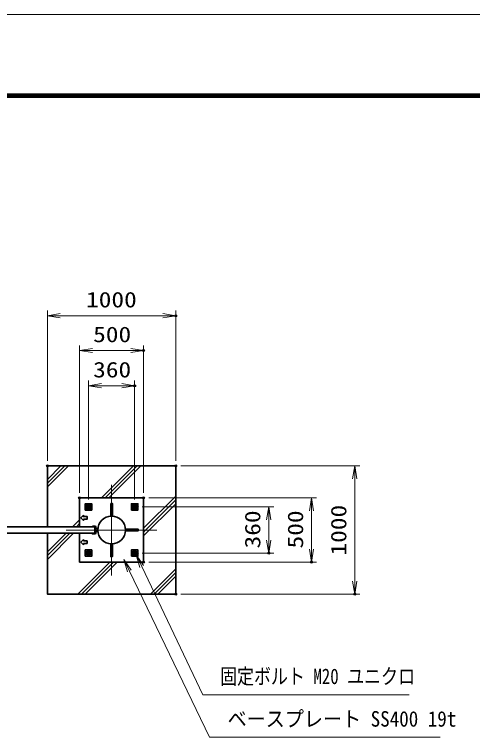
# Model space of a CAD drawing. Units: millimetres at full size. Extents: x -11880 to 11880, y -8400 to 8400.
# Drawn here: x 3117 to 6692, y 2791 to 8400 of the extents above; entities that cross this region are included whole.
import ezdxf
from ezdxf.enums import TextEntityAlignment as Align

# ---------------------------------------------------------------- set-up
doc = ezdxf.new("R2010")
doc.units = ezdxf.units.MM
doc.header["$LTSCALE"] = 30
doc.header["$PDMODE"] = 32
doc.header["$PDSIZE"] = 15
for name, pattern in [('DASHED', [7.5, 6, -1.5]), ('USER1', [18, 12, -1.5, 3, -1.5]), ('USER2', [9, 6, -0.75, 1.5, -0.75])]:
    doc.linetypes.add(name, pattern=pattern)
for name, color, linetype, lineweight in [('0-0_D-TTL', 7, 'Continuous', 18), ('0-1_外形線', 7, 'Continuous', 35), ('0-2_軸線', 200, 'USER1', 15), ('0-3_細線', 2, 'Continuous', 35), ('0-4_寸法線', 4, 'Continuous', 18), ('0-5_0', 7, 'Continuous', 18), ('0-7_隠れ線', 140, 'DASHED', 18), ('0-A_AM_0N', 7, 'Continuous', 50), ('0-B_AM_7N', 6, 'USER2', 18), ('1-2_AM_4N', 4, 'Continuous', 25), ('1-6_ハッチング', 253, 'Continuous', 13)]:
    doc.layers.add(name, color=color, linetype=linetype, lineweight=lineweight)
doc.layers.add('0-6_Defpoints', color=7, linetype='Continuous')
doc.styles.add('ＭＳ ゴシック', font='')
doc.styles.get('ＭＳ ゴシック').set_extended_font_data('MS Gothic')

# ---------------------------------------------------------------- blocks, each defined once
blk = doc.blocks.new('U256')
at = {"layer": '0-A_AM_0N'}
blk.add_lwpolyline([(11183155, 87180327), (11183605, 87180067.2), (11184055, 87180327), (11184055, 87180846.6), (11183605, 87181106.4), (11183155, 87180846.6)], close=True, dxfattribs=at)
for radius in [450, 259.4]:
    blk.add_circle((11183605, 87180586.8), radius, dxfattribs=at)
at = {"layer": '0-B_AM_7N'}
for p, q in [((11183033.4, 87180586.8), (11184176.6, 87180586.8)), ((11183605, 87181158.4), (11183605, 87180015.2))]:
    blk.add_line(p, q, dxfattribs=at)
at = {"layer": '1-2_AM_4N'}
blk.add_arc((11183605, 87180586.8), 300, 260, 170, dxfattribs=at)
blk = doc.blocks.new('U257')
at = {"layer": '0-A_AM_0N'}
blk.add_lwpolyline([(11193955, 87180327), (11194405, 87180067.2), (11194855, 87180327), (11194855, 87180846.6), (11194405, 87181106.4), (11193955, 87180846.6)], close=True, dxfattribs=at)
for radius in [450, 259.4]:
    blk.add_circle((11194405, 87180586.8), radius, dxfattribs=at)
at = {"layer": '0-B_AM_7N'}
for p, q in [((11193833.4, 87180586.8), (11194976.6, 87180586.8)), ((11194405, 87181158.4), (11194405, 87180015.2))]:
    blk.add_line(p, q, dxfattribs=at)
at = {"layer": '1-2_AM_4N'}
blk.add_arc((11194405, 87180586.8), 300, 260, 170, dxfattribs=at)
blk = doc.blocks.new('U258')
at = {"layer": '0-A_AM_0N'}
blk.add_lwpolyline([(11193955, 87169527), (11194405, 87169267.2), (11194855, 87169527), (11194855, 87170046.6), (11194405, 87170306.4), (11193955, 87170046.6)], close=True, dxfattribs=at)
for radius in [450, 259.4]:
    blk.add_circle((11194405, 87169786.8), radius, dxfattribs=at)
at = {"layer": '0-B_AM_7N'}
for p, q in [((11193833.4, 87169786.8), (11194976.6, 87169786.8)), ((11194405, 87170358.4), (11194405, 87169215.2))]:
    blk.add_line(p, q, dxfattribs=at)
at = {"layer": '1-2_AM_4N'}
blk.add_arc((11194405, 87169786.8), 300, 260, 170, dxfattribs=at)
blk = doc.blocks.new('U259')
at = {"layer": '0-A_AM_0N'}
blk.add_lwpolyline([(11183155, 87169527), (11183605, 87169267.2), (11184055, 87169527), (11184055, 87170046.6), (11183605, 87170306.4), (11183155, 87170046.6)], close=True, dxfattribs=at)
for radius in [450, 259.4]:
    blk.add_circle((11183605, 87169786.8), radius, dxfattribs=at)
at = {"layer": '0-B_AM_7N'}
for p, q in [((11183033.4, 87169786.8), (11184176.6, 87169786.8)), ((11183605, 87170358.4), (11183605, 87169215.2))]:
    blk.add_line(p, q, dxfattribs=at)
at = {"layer": '1-2_AM_4N'}
blk.add_arc((11183605, 87169786.8), 300, 260, 170, dxfattribs=at)
blk = doc.blocks.new('_Open')
at = {"layer": '0-5_0', "color": 4}
blk.add_line((-30, 5), (0, 0), dxfattribs=at)
blk.add_lwpolyline([(-30, -5), (0, 0), (-30, 0)], dxfattribs=at)
blk = doc.blocks.new('S242')
at = {"layer": '0-4_寸法線'}
for points in [[(11258673.9, 87136650.7), (11210381.1, 87136650.7), (11196059.5, 87166664.3), (11194767.5, 87169371.9)], [(11196510.8, 87166879.6), (11194767.5, 87169371.9), (11195608.2, 87166449)]]:
    blk.add_lwpolyline(points, dxfattribs=at)
at = {"layer": '0-4_寸法線', "color": 254, "style": 'ＭＳ ゴシック', "width": 0.8}
blk.add_text('固定ボルト M20 ユニクロ', height=3637, dxfattribs=at).set_placement((11214390.1, 87138051.3), align=Align.BOTTOM_LEFT)
blk = doc.blocks.new('S243')
at = {"layer": '0-4_寸法線'}
for points in [[(11265917.1, 87126693.6), (11211950.7, 87126693.6), (11193166.9, 87165600.6), (11191862.6, 87168302.2)], [(11193617.2, 87165818), (11191862.6, 87168302.2), (11192716.6, 87165383.2)]]:
    blk.add_lwpolyline(points, dxfattribs=at)
at = {"layer": '0-4_寸法線', "color": 254, "style": 'ＭＳ ゴシック', "width": 0.9}
blk.add_text('ベースプレート SS400 19t', height=3637, dxfattribs=at).set_placement((11216150.7, 87128094.2), align=Align.BOTTOM_LEFT)

msp = doc.modelspace()

# ---------------------------------------------------------------- linework, layer by layer
at = {"layer": '0-0_D-TTL'}
for points in [[(-11880, -8400), (11880, -8400), (11880, 8400), (-11880, 8400)], [(-11116.29, 7779.43), (11116.29, 7779.43), (11116.29, -7777.71), (-11116.29, -7777.71)], [(-11109.21, 7772.36), (11109.21, 7772.36), (11109.21, -7770.64), (-11109.21, -7770.64)], [(-11102.14, 7765.29), (11102.14, 7765.29), (11102.14, -7763.57), (-11102.14, -7763.57)], [(-11095.07, 7758.21), (11095.07, 7758.21), (11095.07, -7756.5), (-11095.07, -7756.5)], [(-11088, 7751.14), (11088, 7751.14), (11088, -7749.43), (-11088, -7749.43)]]:
    msp.add_lwpolyline(points, close=True, dxfattribs=at)
at = {"layer": '0-1_外形線'}
for p, q in [((3625.54, 4628.58), (3625.54, 4403.58)), ((4125.54, 4628.58), (3625.54, 4628.58)), ((4125.54, 4128.58), (4125.54, 4628.58)), ((3725.54, 4409.58), (3745.54, 4409.58)), ((3745.54, 4353.58), (3745.54, 4403.58)), ((3751.54, 4403.58), (3751.54, 4353.58)), ((3751.54, 4391.08), (3768.11, 4391.08)), ((3625.54, 4353.58), (3625.54, 4128.58)), ((3768.11, 4366.08), (3751.54, 4366.08)), ((3625.54, 4128.58), (4125.54, 4128.58))]:
    msp.add_line(p, q, dxfattribs=at)
for points in [[(3375.54, 4353.58), (3375.54, 3878.58), (4375.54, 3878.58), (4375.54, 4878.58), (3375.54, 4878.58), (3375.54, 4403.58)], [(3745.54, 4403.58), (3725.54, 4403.58), (3725.54, 4409.58)], [(3745.54, 4347.58), (3725.54, 4347.58), (3725.54, 4353.58), (3745.54, 4353.58)]]:
    msp.add_lwpolyline(points, dxfattribs=at)
for points in [[(3670.54, 4533.58), (3720.54, 4533.58), (3720.54, 4583.58), (3670.54, 4583.58)], [(4030.54, 4533.58), (4080.54, 4533.58), (4080.54, 4583.58), (4030.54, 4583.58)], [(1745.54, 4403.58), (3745.54, 4403.58), (3745.54, 4353.58), (1745.54, 4353.58)], [(3670.54, 4173.58), (3720.54, 4173.58), (3720.54, 4223.58), (3670.54, 4223.58)], [(4030.54, 4173.58), (4080.54, 4173.58), (4080.54, 4223.58), (4030.54, 4223.58)]]:
    msp.add_lwpolyline(points, close=True, dxfattribs=at)
msp.add_circle((3875.54, 4378.58), 108.15, dxfattribs=at)
for centre, start, end in [((3745.54, 4403.58), 0, 90), ((3745.54, 4353.58), 270, 0)]:
    msp.add_arc(centre, 6, start, end, dxfattribs=at)
at = {"layer": '0-2_軸線'}
for p, q in [((3875.54, 4378.58), (3875.54, 4732.14)), ((3875.54, 4378.58), (3521.98, 4378.58)), ((3745.54, 4378.58), (3906.03, 4378.58)), ((3875.54, 4378.58), (4229.09, 4378.58)), ((3875.54, 4378.58), (3875.54, 4025.03))]:
    msp.add_line(p, q, dxfattribs=at)
at = {"layer": '0-3_細線'}
for p, q in [((3869.54, 4586.48), (3869.54, 4486.57)), ((3751.54, 4395.08), (3755.54, 4391.08)), ((3755.54, 4366.08), (3751.54, 4362.08)), ((3655.54, 4303.58), (3635.54, 4283.58)), ((3635.54, 4283.58), (3655.54, 4263.58)), ((3655.54, 4303.58), (3655.54, 4293.58)), ((3655.54, 4293.58), (3685.54, 4293.58)), ((3685.54, 4273.58), (3655.54, 4273.58)), ((3655.54, 4263.58), (3655.54, 4273.58)), ((3685.54, 4293.58), (3685.54, 4273.58))]:
    msp.add_line(p, q, dxfattribs=at)
for points in [[(3869.54, 4586.48), (3881.54, 4586.48), (3881.54, 4486.73)], [(3655.54, 4493.58), (3635.54, 4473.58), (3655.54, 4453.58), (3655.54, 4463.58)], [(3655.54, 4493.58), (3655.54, 4483.58), (3685.54, 4483.58), (3685.54, 4463.58), (3655.54, 4463.58)], [(3983.52, 4384.58), (4083.44, 4384.58), (4083.44, 4372.58), (3983.52, 4372.58)], [(3869.54, 4270.6), (3869.54, 4170.68), (3881.54, 4170.68), (3881.54, 4270.44)]]:
    msp.add_lwpolyline(points, dxfattribs=at)
at = {"layer": '0-4_寸法線'}
for p, q in [((3375.54, 4918.58), (3375.54, 6089.52)), ((4375.54, 4918.58), (4375.54, 6089.52)), ((3375.54, 6049.52), (4375.54, 6049.52)), ((3625.54, 4668.58), (3625.54, 5818.58)), ((3625.54, 5778.58), (4125.54, 5778.58)), ((4125.54, 4668.58), (4125.54, 5818.58)), ((3695.54, 4617.64), (3695.54, 5543.67)), ((3695.54, 5503.67), (4055.54, 5503.67)), ((4055.54, 4617.64), (4055.54, 5543.67)), ((4415.54, 4878.58), (5811.88, 4878.58)), ((5771.88, 4878.58), (5771.88, 3878.58)), ((4165.54, 4628.58), (5474.74, 4628.58)), ((5434.74, 4628.58), (5434.74, 4128.58)), ((4114.59, 4558.58), (5140.88, 4558.58)), ((5100.88, 4558.58), (5100.88, 4198.58)), ((4114.59, 4198.58), (5140.88, 4198.58)), ((4165.54, 4128.58), (5474.74, 4128.58)), ((4415.54, 3878.58), (5811.88, 3878.58))]:
    msp.add_line(p, q, dxfattribs=at)
at = {"layer": '0-6_Defpoints'}
for p in [(4375.54, 6049.52), (4125.54, 5778.58), (4055.54, 5503.67), (3375.54, 4878.58), (4375.54, 4878.58), (4375.54, 4878.58), (3625.54, 4628.58), (4125.54, 4628.58), (4125.54, 4628.58), (3695.54, 4577.64), (4055.54, 4577.64), (4074.59, 4558.58), (4074.59, 4198.58), (5100.88, 4198.58), (4125.54, 4128.58), (5434.74, 4128.58), (4375.54, 3878.58), (5771.88, 3878.58)]:
    msp.add_point(p, dxfattribs=at)
at = {"layer": '0-7_隠れ線'}
for centre in [(3695.54, 4558.58), (4055.54, 4558.58), (3695.54, 4198.58), (4055.54, 4198.58)]:
    msp.add_circle(centre, 20, dxfattribs=at)
at = {"layer": '1-6_ハッチング'}
for p, q in [((3375.54, 4773.23), (3480.89, 4878.58)), ((3375.54, 4744.23), (3509.89, 4878.58)), ((3375.54, 4715.23), (3538.89, 4878.58)), ((3796.57, 4628.58), (4046.57, 4878.58)), ((3825.57, 4628.58), (4075.57, 4878.58)), ((3854.57, 4628.58), (4104.57, 4878.58)), ((4125.54, 4391.86), (4375.54, 4641.86)), ((4125.54, 4362.86), (4375.54, 4612.86)), ((4125.54, 4333.86), (4375.54, 4583.86)), ((3571.57, 4403.58), (3625.54, 4457.55)), ((3600.57, 4403.58), (3625.54, 4428.55)), ((3375.54, 4207.55), (3521.57, 4353.58)), ((3375.54, 4178.55), (3550.57, 4353.58)), ((3375.54, 4149.55), (3579.57, 4353.58)), ((3612.26, 3878.58), (3862.26, 4128.58)), ((3641.26, 3878.58), (3891.26, 4128.58)), ((3670.26, 3878.58), (3920.26, 4128.58)), ((4177.95, 3878.58), (4375.54, 4076.17)), ((4206.95, 3878.58), (4375.54, 4047.17)), ((4235.95, 3878.58), (4375.54, 4018.17))]:
    msp.add_line(p, q, dxfattribs=at)

# ---------------------------------------------------------------- block references
at = {"layer": '0-4_寸法線', "xscale": 3.333333, "yscale": 3.333333}
for p, rotation in [((3375.54, 6049.52), 180), ((3625.54, 5778.58), 180), ((3695.54, 5503.67), 180), ((5771.88, 4878.58), 90), ((5434.74, 4628.58), 90), ((5100.88, 4558.58), 90), ((5100.88, 4198.58), 270), ((5434.74, 4128.58), 270), ((5771.88, 3878.58), 270)]:
    msp.add_blockref('_Open', p, dxfattribs=dict(at, rotation=rotation))
at = {"layer": '0-4_寸法線'}
for name, p, xscale, yscale in [('_Open', (4375.54, 6049.52), 3.333333, 3.333333), ('_Open', (4125.54, 5778.58), 3.333333, 3.333333), ('_Open', (4055.54, 5503.67), 3.333333, 3.333333), ('S242', (-369091.3, -2901460.98), 0.03333333, 0.03333333), ('S243', (-369091.3, -2901460.98), 0.03333333, 0.03333333)]:
    msp.add_blockref(name, p, dxfattribs=dict(at, xscale=xscale, yscale=yscale))
at = {"layer": '0-A_AM_0N', "xscale": 0.03333333, "yscale": 0.03333333}
for name in ['U256', 'U257', 'U259', 'U258']:
    msp.add_blockref(name, (-369091.3, -2901460.98), dxfattribs=at)

# ---------------------------------------------------------------- texts
at = {"layer": '0-4_寸法線', "color": 254, "style": 'ＭＳ ゴシック', "width": 1.2}
for s, p in [('1000', (3676.34, 6078.2)), ('500', (3731.54, 5807.27)), ('360', (3731.54, 5532.36))]:
    msp.add_text(s, height=121.2, dxfattribs=at).set_placement(p, align=Align.BOTTOM_LEFT)
for s, p in [('1000', (5743.19, 4179.38)), ('360', (5072.2, 4234.58)), ('500', (5406.06, 4234.58))]:
    msp.add_text(s, height=121.2, rotation=90, dxfattribs=at).set_placement(p, align=Align.BOTTOM_LEFT)

doc.saveas('drawing.dxf')
